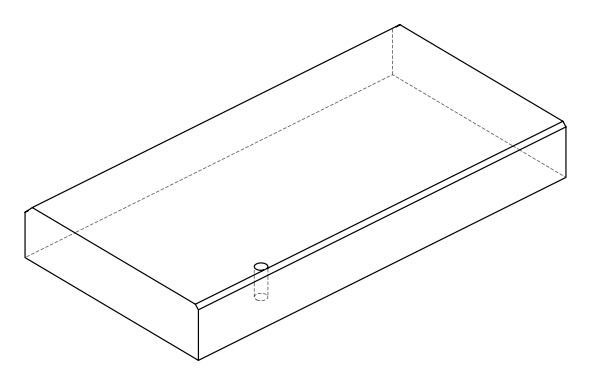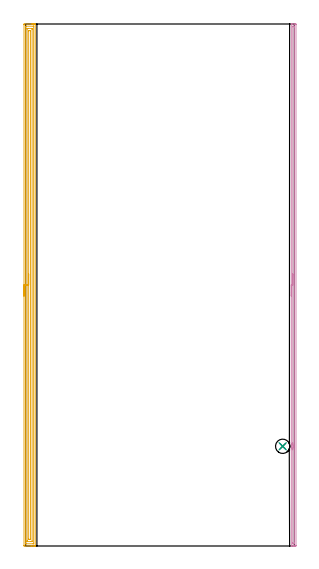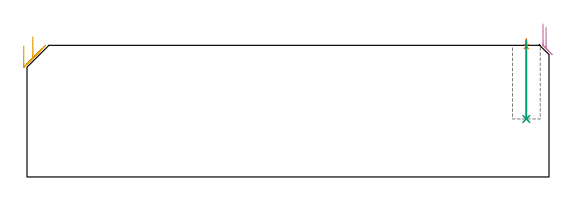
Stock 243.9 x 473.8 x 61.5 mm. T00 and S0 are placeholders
(PLAN: 5 operations, 3 tool changes, 23.5 min)
(1 SPOT_DRILL | STEP1POCKET | NXT0321_9005460120000 | 0.03 min | 2 mm3)
(2 DRILL_BLIND_HOLE_INTO_CENTER | STEP1POCKET | NXT0301_056 | 0.15 min | 1875 mm3)
(3 DRILL_TO_ENLARGE_BLIND_HOLE | STEP1POCKET | UGT0301_374 | 0.15 min | 2672 mm3)
(4 AREA_MILL | FG_CHAMFER_SURFACE | UGT0205_001 | 7.75 min | 4380 mm3)
(5 AREA_MILL_1 | FG_CHAMFER_SURFACE_1 | UGT0205_001 | 15.39 min | 24650 mm3)
(TOOL NXT0321_9005460120000 | NC Spot Drill, 142deg, 12mm, Carbide, Uncoated | D12 PA142 FL30 Z2)
(TOOL NXT0301_056 | Carbide Drill 8.5mm [860.1-0850-026A1-MM 2214] | D8.5 PA140 FL47 Z2)
(TOOL UGT0301_374 | Twist Drill Flat Bottom 13 mm | D13 PA180 FL101 Z2)
(TOOL UGT0205_001 | Chamfer Mill 20 x 3 x 45 deg. | D20 FL50 Z2)
(OP 1 SPOT_DRILL)
G17 G21 G94 G90
T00 M6
G54
G17 G0 G90 X233.3 Y90.5 S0 M3
G43 Z71.5 H0
G94 G81 G98 Z60.936 F250. R64.5
G80
M5
M2
(OP 2 DRILL_BLIND_HOLE_INTO_CENTER)
G17 G21 G94 G90
T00 M6
G54
G17 G0 G90 X233.3 Y90.5 S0 M3
G43 Z71.5 H1
G94 G81 G98 Z27.1 F250. R63.5
G80
M5
M2
(OP 3 DRILL_TO_ENLARGE_BLIND_HOLE)
G17 G21 G94 G90
T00 M6
G54
G17 G0 G90 X233.3 Y90.5 S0 M3
G43 Z71.5 H0
G94 G73 G98 Z27.1 F250. Q11.467 R63.5
G80
M5
M2
(OP 4 AREA_MILL)
G17 G21 G94 G90
T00 M6
G54
G17 G0 G90 X241.107 Y226.88 S1061 M3
G43 Z71.5 H0
Z71.493
G94 G1 Y226.918 Z70.622 F250.
Y227.032 Z69.757
Y227.221 Z68.905
Y227.483 Z68.073
Y227.817 Z67.267
Y228.22 Z66.493
Y228.689 Z65.757
Y229.22 Z65.065
Y229.809 Z64.422
Y230.453 Z63.833
Y231.145 Z63.302
Y231.881 Z62.833
Y232.654 Z62.43
Y233.46 Z62.096
Y234.292 Z61.834
Y235.144 Z61.645
Y236.009 Z61.531
X241.106 Y236.881 Z61.493
X241.1 Y473.629 Z61.5
X241.102 Y473.79 Z61.489
X241.249 Y473.798 Z61.343
X241.402 Y473.8 Z61.197
X241.701 Z60.898
X242.373 Z60.222
X243.586 Z59.011
X244.127 Z58.467
X244.734 Z57.861
X245.005 Y473.797 Z57.59
X245.391 Y473.79 Z57.204
X245.396 Y473.581 Z57.201
X245.4 Y473.182 Z57.2
X245.399 Y0.618 Z57.201
X245.396 Y0.219
X245.391 Y0.01 Z57.204
X245.005 Y0. Z57.59
X244.734 Z57.861
X244.127 Z58.467
X243.586 Z59.011
X243.25 Z59.346
X242.708 Z59.888
X242.373 Z60.222
X241.402 Z61.197
X241.249 Y0.002 Z61.343
X241.102 Y0.01 Z61.488
X241.1 Y0.171 Z61.5
X241.102 Y88.196 Z61.497
X241.105 Y88.673 Z61.482
X241.161 Y88.957 Z61.438
X241.194 Y89.115 Z61.405
X241.273 Y89.561 Z61.327
X241.297 Y89.762 Z61.303
X241.317 Y89.949 Z61.278
X241.324 Y90.008 Z61.271
X241.339 Y90.231 Z61.255
Y90.253 Z61.254
X241.346 Y90.465 Z61.248
X241.343 Y90.678 Z61.253
X241.334 Y90.849 Z61.263
X241.33 Y90.894 Z61.262
Y90.901 Z61.263
X241.308 Y91.107 Z61.286
X241.287 Y91.295 Z61.304
X241.282 Y91.349 Z61.31
X241.209 Y91.794 Z61.387
X241.193 Y91.878 Z61.405
X241.138 Y92.154 Z61.458
X241.116 Y92.28 Z61.481
X241.11 Y92.576 Z61.489
X241.106 Y236.881 Z61.493
X242.521 Z60.079
X242.515 Y471.251 Z60.085
X242.521 Y471.785 Z60.079
X242.545 Y471.79 Z60.055
X242.615 Y471.795 Z59.985
X242.721 Y471.799 Z59.879
X243.731 Y471.8 Z58.869
X243.915 Y471.797 Z58.685
X243.946 Y471.795 Z58.654
X243.975 Y471.791 Z58.625
X243.979 Y471.751 Z58.621
X243.984 Y471.542 Z58.616
X243.985 Y471.396 Z58.615
X243.986 Y470.647 Z58.614
Y2.549
X243.979 Y2.015 Z58.621
X243.955 Y2.01 Z58.645
X243.885 Y2.005 Z58.715
X243.779 Y2.001 Z58.821
X242.769 Y2. Z59.831
X242.585 Y2.003 Z60.015
X242.554 Y2.005 Z60.046
X242.525 Y2.009 Z60.075
X242.521 Y2.049 Z60.079
X242.516 Y2.258 Z60.084
X242.515 Y2.404 Z60.085
X242.514 Y3.153 Z60.086
X242.517 Y87.269 Z60.083
X242.518 Y88.014 Z60.082
X242.52 Y88.163 Z60.08
X242.524 Y88.348 Z60.076
X242.634 Y89.056 Z59.966
X242.706 Y89.61 Z59.894
X242.736 Y89.949 Z59.864
X242.756 Y90.452 Z59.844
X242.747 Y90.843 Z59.853
X242.703 Y91.399 Z59.897
X242.666 Y91.736 Z59.934
X242.557 Y92.441 Z60.043
X242.532 Y92.629 Z60.068
X242.526 Y93.367 Z60.074
X242.525 Y93.523 Z60.075
X242.521 Y236.881 Z60.079
Y237.752 Z60.117
Y238.617 Z60.231
Y239.469 Z60.42
Y240.301 Z60.682
Y241.107 Z61.016
Y241.881 Z61.419
Y242.616 Z61.888
Y243.308 Z62.419
Y243.952 Z63.008
Y244.541 Z63.652
Y245.072 Z64.344
Y245.541 Z65.079
Y245.944 Z65.853
Y246.277 Z66.659
Y246.54 Z67.491
X242.52 Y246.728 Z68.343
Y246.842 Z69.208
Y246.88 Z70.08
G0 Z71.5
M5
M2
(OP 5 AREA_MILL_1)
G17 G21 G94 G90
T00 M6
G54
G17 G0 G90 X-1.5 Y226.9 S1061 M3
G43 Z71.5 H0
Z61.3
G94 G1 Y226.938 Z60.428 F250.
Y227.052 Z59.564
Y227.241 Z58.712
Y227.503 Z57.88
Y227.837 Z57.074
Y228.24 Z56.3
Y228.708 Z55.564
Y229.24 Z54.872
Y229.829 Z54.229
Y230.472 Z53.64
Y231.164 Z53.109
Y231.9 Z52.64
Y232.674 Z52.237
Y233.48 Z51.903
Y234.312 Z51.641
Y235.164 Z51.452
Y236.028 Z51.338
Y236.9 Z51.3
Y473.182
X-1.497 Y473.45 Z51.302
X-1.492 Y473.79 Z51.306
X-1.147 Y473.8 Z51.651
X5.388 Z58.183
X5.94 Z58.737
X6.282 Z59.079
X6.835 Z59.631
X7.177 Z59.972
X7.861 Z60.66
X8.219 Z61.018
X8.633 Y473.793 Z61.425
X8.697 Y473.79 Z61.488
X8.7 Y473.629 Z61.5
Y0.171
X8.697 Y0.01 Z61.488
X8.633 Y0.006 Z61.425
X8.218 Y0. Z61.018
X7.861 Z60.66
X7.177 Z59.972
X5.94 Z58.737
X5.388 Z58.183
X4.77 Z57.566
X-1.147 Z51.65
X-1.492 Y0.01 Z51.306
X-1.499 Y0.352 Z51.299
Y0.363
X-1.5 Y236.9 Z51.3
X-0.086 Z52.714
X-0.085 Y471.396 Z52.715
X-0.084 Y471.504 Z52.716
X-0.08 Y471.614 Z52.72
X-0.071 Y471.79 Z52.729
X0.023 Y471.793 Z52.823
X0.514 Y471.799 Z53.314
X6.772 Y471.8 Z59.572
X7.177 Y471.798 Z59.977
X7.234 Y471.795 Z60.034
X7.267 Y471.79 Z60.067
X7.279 Y471.78 Z60.079
X7.281 Y471.723 Z60.081
X7.285 Y471.505 Z60.085
X7.286 Y471.396 Z60.086
X7.285 Y2.404 Z60.085
X7.284 Y2.297 Z60.084
X7.28 Y2.187 Z60.08
X7.271 Y2.01 Z60.071
X7.177 Y2.007 Z59.977
X6.686 Y2.001 Z59.486
X0.428 Y2. Z53.228
X0.023 Y2.002 Z52.823
X-0.034 Y2.005 Z52.766
X-0.067 Y2.01 Z52.733
X-0.079 Y2.02 Z52.721
X-0.081 Y2.077 Z52.719
X-0.085 Y2.295 Z52.715
X-0.086 Y2.404 Z52.714
Y236.9
X1.328 Z54.128
X1.329 Y469.198 Z54.129
X1.33 Y469.609 Z54.13
X1.333 Y469.729 Z54.133
X1.335 Y469.781 Z54.135
X1.43 Y469.79 Z54.23
X1.622 Y469.798 Z54.422
X1.812 Y469.8 Z54.612
X2.515 Z55.315
X5.388 Z58.188
X5.579 Y469.799 Z58.379
X5.706 Y469.798 Z58.506
X5.808 Y469.793 Z58.608
X5.865 Y469.788 Z58.665
X5.867 Y469.769 Z58.667
X5.869 Y469.609 Z58.669
X5.871 Y469.127 Z58.671
X5.872 Y468.716 Z58.672
X5.871 Y4.602 Z58.671
X5.87 Y4.191 Z58.67
X5.867 Y4.071 Z58.667
X5.865 Y4.019 Z58.665
X5.77 Y4.01 Z58.57
X5.578 Y4.002 Z58.378
X5.388 Y4.001 Z58.188
X4.685 Y4. Z57.485
X1.812 Z54.612
X1.621 Z54.421
X1.493 Y4.002 Z54.293
X1.392 Y4.007 Z54.192
X1.335 Y4.012 Z54.135
X1.333 Y4.031 Z54.133
X1.331 Y4.191 Z54.131
X1.329 Y4.673 Z54.129
X1.328 Y5.084 Z54.128
Y236.9
X2.743 Z55.543
Y466.929
X2.75 Y467.779 Z55.55
X3.6 Y467.8 Z56.4
X3.623 Z56.423
X4.45 Y467.777 Z57.25
X4.457 Y466.966 Z57.257
Y6.871
X4.45 Y6.021 Z57.25
X3.6 Y6. Z56.4
X3.577 Z56.377
X2.75 Y6.023 Z55.55
X2.743 Y6.834 Z55.543
Y236.9
Y237.772 Z55.581
Y238.636 Z55.695
Y239.488 Z55.883
Y240.32 Z56.146
Y241.126 Z56.48
Y241.9 Z56.882
Y242.636 Z57.351
Y243.328 Z57.882
Y243.971 Z58.472
Y244.56 Z59.115
Y245.092 Z59.807
Y245.56 Z60.543
Y245.963 Z61.316
Y246.297 Z62.122
Y246.559 Z62.954
Y246.748 Z63.806
Y246.862 Z64.671
Y246.9 Z65.543
G0 Z71.5
M5
M2
